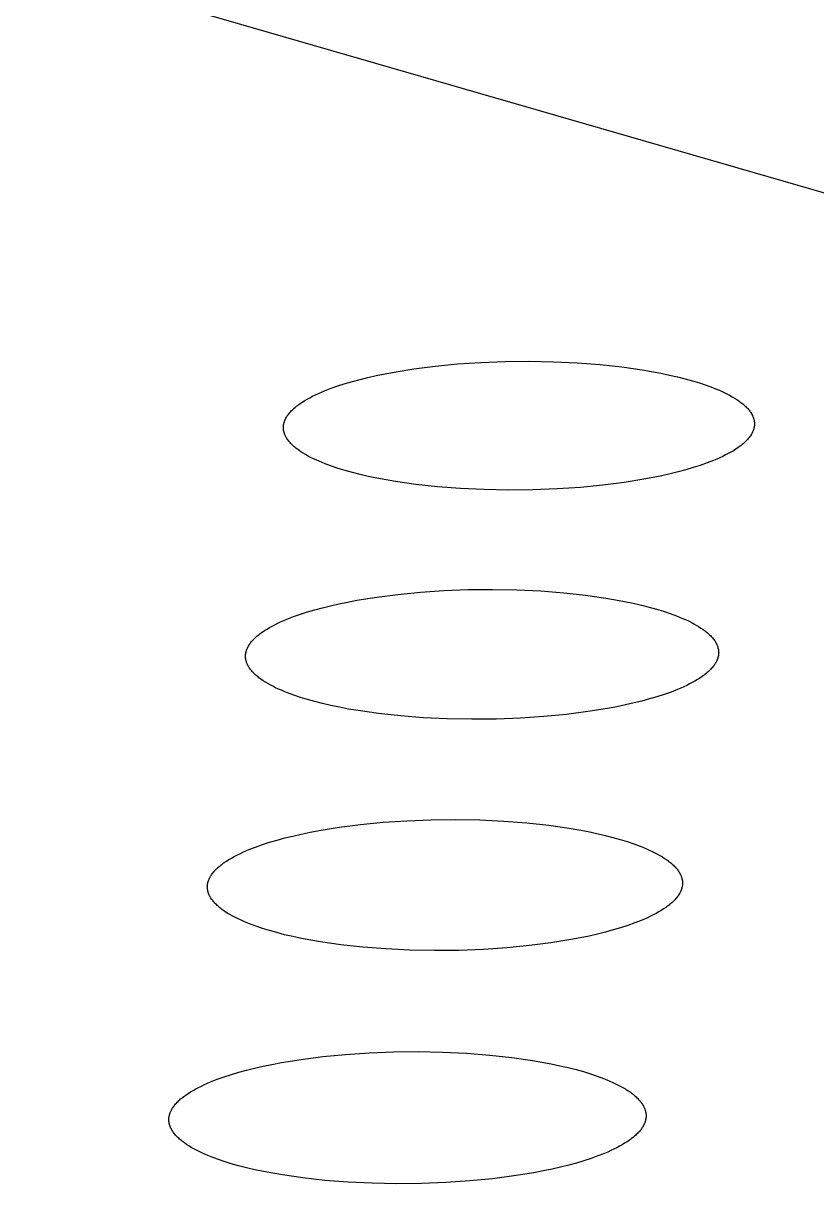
# Model space of a CAD drawing. Header units: millimetres. Extents: x -987 to 2591, y -102 to 2398.
# Drawn here: x -18.72 to -8.59, y 720.07 to 734.9 of the extents above; entities that cross this region are included whole.
import ezdxf

# ---------------------------------------------------------------- set-up
doc = ezdxf.new("R2010")
doc.units = ezdxf.units.MM
doc.header["$MEASUREMENT"] = 0
doc.layers.add('Utwórz2D linie widoczne', color=7, linetype='Continuous', true_color=0x000000)

msp = doc.modelspace()

# ---------------------------------------------------------------- linework, layer by layer
at = {"layer": 'Utwórz2D linie widoczne'}
for p, q in [((-146.357, 772.605), (34.728, 720.23)), ((-13.174, 730.542), (-12.875, 730.562)), ((-12.875, 730.562), (-12.568, 730.573)), ((-12.568, 730.573), (-12.257, 730.576)), ((-12.257, 730.576), (-11.947, 730.571)), ((-11.947, 730.571), (-11.644, 730.556)), ((-11.644, 730.556), (-11.352, 730.534)), ((-14.211, 730.394), (-14.099, 730.417)), ((-14.099, 730.417), (-13.981, 730.439)), ((-13.981, 730.439), (-13.73, 730.479)), ((-13.73, 730.479), (-13.46, 730.514)), ((-13.46, 730.514), (-13.174, 730.542)), ((-11.352, 730.534), (-11.075, 730.504)), ((-11.075, 730.504), (-10.816, 730.467)), ((-10.816, 730.467), (-10.695, 730.446)), ((-10.695, 730.446), (-10.579, 730.424)), ((-10.579, 730.424), (-10.468, 730.401)), ((-10.468, 730.401), (-10.364, 730.377)), ((-14.789, 730.231), (-14.701, 730.262)), ((-14.701, 730.262), (-14.61, 730.291)), ((-14.61, 730.291), (-14.516, 730.319)), ((-14.516, 730.319), (-14.419, 730.345)), ((-14.419, 730.345), (-14.318, 730.37)), ((-14.318, 730.37), (-14.211, 730.394)), ((-10.364, 730.377), (-10.265, 730.352)), ((-10.265, 730.352), (-10.172, 730.327)), ((-10.172, 730.327), (-10.084, 730.3)), ((-10.084, 730.3), (-9.998, 730.271)), ((-9.998, 730.271), (-9.917, 730.241)), ((-15.094, 730.093), (-15.06, 730.111)), ((-15.06, 730.111), (-15.025, 730.129)), ((-15.025, 730.129), (-14.989, 730.147)), ((-14.989, 730.147), (-14.951, 730.165)), ((-14.951, 730.165), (-14.912, 730.182)), ((-14.912, 730.182), (-14.872, 730.199)), ((-14.872, 730.199), (-14.789, 730.231)), ((-9.917, 730.241), (-9.877, 730.226)), ((-9.877, 730.226), (-9.839, 730.21)), ((-9.839, 730.21), (-9.802, 730.193)), ((-9.802, 730.193), (-9.766, 730.177)), ((-9.766, 730.177), (-9.732, 730.16)), ((-9.732, 730.16), (-9.698, 730.142)), ((-9.698, 730.142), (-9.666, 730.124)), ((-9.666, 730.124), (-9.636, 730.106)), ((-9.636, 730.106), (-9.607, 730.088)), ((-15.283, 729.956), (-15.272, 729.966)), ((-15.272, 729.966), (-15.261, 729.976)), ((-15.261, 729.976), (-15.249, 729.986)), ((-15.249, 729.986), (-15.237, 729.996)), ((-15.237, 729.996), (-15.225, 730.006)), ((-15.225, 730.006), (-15.212, 730.016)), ((-15.212, 730.016), (-15.199, 730.026)), ((-15.199, 730.026), (-15.185, 730.036)), ((-15.185, 730.036), (-15.156, 730.055)), ((-15.156, 730.055), (-15.126, 730.074)), ((-15.126, 730.074), (-15.094, 730.093)), ((-9.607, 730.088), (-9.579, 730.069)), ((-9.579, 730.069), (-9.566, 730.06)), ((-9.566, 730.06), (-9.554, 730.05)), ((-9.554, 730.05), (-9.541, 730.041)), ((-9.541, 730.041), (-9.529, 730.031)), ((-9.529, 730.031), (-9.518, 730.021)), ((-9.518, 730.021), (-9.507, 730.011)), ((-9.507, 730.011), (-9.496, 730.001)), ((-9.496, 730.001), (-9.486, 729.991)), ((-9.486, 729.991), (-9.476, 729.982)), ((-9.476, 729.982), (-9.467, 729.971)), ((-9.467, 729.971), (-9.458, 729.961)), ((-9.458, 729.961), (-9.45, 729.951)), ((-15.385, 729.804), (-15.384, 729.81)), ((-15.384, 729.81), (-15.382, 729.815)), ((-15.382, 729.815), (-15.38, 729.82)), ((-15.38, 729.82), (-15.377, 729.826)), ((-15.377, 729.826), (-15.375, 729.831)), ((-15.375, 729.831), (-15.373, 729.836)), ((-15.373, 729.836), (-15.37, 729.841)), ((-15.37, 729.841), (-15.367, 729.847)), ((-15.367, 729.847), (-15.365, 729.852)), ((-15.365, 729.852), (-15.362, 729.857)), ((-15.362, 729.857), (-15.359, 729.863)), ((-15.359, 729.863), (-15.352, 729.873)), ((-15.352, 729.873), (-15.345, 729.884)), ((-15.345, 729.884), (-15.338, 729.894)), ((-15.338, 729.894), (-15.33, 729.904)), ((-15.33, 729.904), (-15.321, 729.915)), ((-15.321, 729.915), (-15.312, 729.925)), ((-15.312, 729.925), (-15.303, 729.935)), ((-15.303, 729.935), (-15.293, 729.946)), ((-15.293, 729.946), (-15.283, 729.956)), ((-9.45, 729.951), (-9.442, 729.941)), ((-9.442, 729.941), (-9.434, 729.931)), ((-9.434, 729.931), (-9.427, 729.921)), ((-9.427, 729.921), (-9.421, 729.91)), ((-9.421, 729.91), (-9.418, 729.905)), ((-9.418, 729.905), (-9.415, 729.9)), ((-9.415, 729.9), (-9.412, 729.895)), ((-9.412, 729.895), (-9.409, 729.889)), ((-9.409, 729.889), (-9.407, 729.884)), ((-9.407, 729.884), (-9.404, 729.879)), ((-9.404, 729.879), (-9.402, 729.874)), ((-9.402, 729.874), (-9.4, 729.869)), ((-9.4, 729.869), (-9.398, 729.863)), ((-9.398, 729.863), (-9.396, 729.858)), ((-9.396, 729.858), (-9.394, 729.853)), ((-9.394, 729.853), (-9.392, 729.847)), ((-9.392, 729.847), (-9.39, 729.842)), ((-9.39, 729.842), (-9.389, 729.837)), ((-9.389, 729.837), (-9.388, 729.832)), ((-9.388, 729.832), (-9.386, 729.826)), ((-9.386, 729.826), (-9.385, 729.821)), ((-9.385, 729.821), (-9.384, 729.816)), ((-9.384, 729.816), (-9.383, 729.81)), ((-9.383, 729.81), (-9.383, 729.805)), ((-15.398, 729.741), (-15.397, 729.746)), ((-15.398, 729.735), (-15.398, 729.741)), ((-15.398, 729.73), (-15.398, 729.735)), ((-15.398, 729.725), (-15.398, 729.73)), ((-15.398, 729.719), (-15.398, 729.725)), ((-15.397, 729.714), (-15.398, 729.719)), ((-15.397, 729.751), (-15.396, 729.756)), ((-15.397, 729.746), (-15.397, 729.751)), ((-15.397, 729.709), (-15.397, 729.714)), ((-15.396, 729.703), (-15.397, 729.709)), ((-15.396, 729.762), (-15.395, 729.767)), ((-15.396, 729.756), (-15.396, 729.762)), ((-15.396, 729.698), (-15.396, 729.703)), ((-15.395, 729.693), (-15.396, 729.698)), ((-15.395, 729.767), (-15.394, 729.772)), ((-15.394, 729.687), (-15.395, 729.693)), ((-15.394, 729.772), (-15.393, 729.778)), ((-15.393, 729.682), (-15.394, 729.687)), ((-15.393, 729.778), (-15.392, 729.783)), ((-15.392, 729.677), (-15.393, 729.682)), ((-15.39, 729.671), (-15.392, 729.677)), ((-15.392, 729.783), (-15.39, 729.788)), ((-15.39, 729.788), (-15.389, 729.794)), ((-15.389, 729.666), (-15.39, 729.671)), ((-15.389, 729.794), (-15.387, 729.799)), ((-15.387, 729.661), (-15.389, 729.666)), ((-15.387, 729.799), (-15.385, 729.804)), ((-15.385, 729.656), (-15.387, 729.661)), ((-9.41, 729.662), (-9.413, 729.656)), ((-9.407, 729.667), (-9.41, 729.662)), ((-9.405, 729.672), (-9.407, 729.667)), ((-9.403, 729.678), (-9.405, 729.672)), ((-9.4, 729.683), (-9.403, 729.678)), ((-9.398, 729.688), (-9.4, 729.683)), ((-9.396, 729.693), (-9.398, 729.688)), ((-9.394, 729.699), (-9.396, 729.693)), ((-9.392, 729.704), (-9.394, 729.699)), ((-9.391, 729.709), (-9.392, 729.704)), ((-9.389, 729.715), (-9.391, 729.709)), ((-9.388, 729.72), (-9.389, 729.715)), ((-9.387, 729.725), (-9.388, 729.72)), ((-9.385, 729.731), (-9.387, 729.725)), ((-9.384, 729.736), (-9.385, 729.731)), ((-9.383, 729.747), (-9.384, 729.741)), ((-9.384, 729.741), (-9.384, 729.736)), ((-9.383, 729.805), (-9.382, 729.8)), ((-9.382, 729.752), (-9.383, 729.747)), ((-9.382, 729.8), (-9.381, 729.795)), ((-9.381, 729.763), (-9.382, 729.757)), ((-9.382, 729.757), (-9.382, 729.752)), ((-9.381, 729.795), (-9.381, 729.789)), ((-9.381, 729.789), (-9.381, 729.784)), ((-9.381, 729.784), (-9.381, 729.779)), ((-9.381, 729.779), (-9.381, 729.773)), ((-9.381, 729.773), (-9.381, 729.768)), ((-9.381, 729.768), (-9.381, 729.763)), ((-15.384, 729.65), (-15.385, 729.656)), ((-15.382, 729.645), (-15.384, 729.65)), ((-15.38, 729.64), (-15.382, 729.645)), ((-15.378, 729.635), (-15.38, 729.64)), ((-15.375, 729.629), (-15.378, 729.635)), ((-15.373, 729.624), (-15.375, 729.629)), ((-15.37, 729.619), (-15.373, 729.624)), ((-15.368, 729.614), (-15.37, 729.619)), ((-15.365, 729.609), (-15.368, 729.614)), ((-15.362, 729.603), (-15.365, 729.609)), ((-15.359, 729.598), (-15.362, 729.603)), ((-15.356, 729.593), (-15.359, 729.598)), ((-15.352, 729.588), (-15.356, 729.593)), ((-15.346, 729.578), (-15.352, 729.588)), ((-15.338, 729.567), (-15.346, 729.578)), ((-15.33, 729.557), (-15.338, 729.567)), ((-15.322, 729.547), (-15.33, 729.557)), ((-15.313, 729.537), (-15.322, 729.547)), ((-15.304, 729.527), (-15.313, 729.537)), ((-15.294, 729.517), (-15.304, 729.527)), ((-15.284, 729.507), (-15.294, 729.517)), ((-9.539, 729.512), (-9.551, 729.502)), ((-9.527, 729.522), (-9.539, 729.512)), ((-9.515, 729.532), (-9.527, 729.522)), ((-9.504, 729.542), (-9.515, 729.532)), ((-9.494, 729.552), (-9.504, 729.542)), ((-9.483, 729.563), (-9.494, 729.552)), ((-9.474, 729.573), (-9.483, 729.563)), ((-9.464, 729.583), (-9.474, 729.573)), ((-9.456, 729.594), (-9.464, 729.583)), ((-9.447, 729.604), (-9.456, 729.594)), ((-9.439, 729.614), (-9.447, 729.604)), ((-9.432, 729.625), (-9.439, 729.614)), ((-9.425, 729.635), (-9.432, 729.625)), ((-9.422, 729.641), (-9.425, 729.635)), ((-9.419, 729.646), (-9.422, 729.641)), ((-9.416, 729.651), (-9.419, 729.646)), ((-9.413, 729.656), (-9.416, 729.651)), ((-15.274, 729.497), (-15.284, 729.507)), ((-15.263, 729.487), (-15.274, 729.497)), ((-15.251, 729.477), (-15.263, 729.487)), ((-15.239, 729.468), (-15.251, 729.477)), ((-15.227, 729.458), (-15.239, 729.468)), ((-15.215, 729.449), (-15.227, 729.458)), ((-15.201, 729.439), (-15.215, 729.449)), ((-15.174, 729.42), (-15.201, 729.439)), ((-15.145, 729.402), (-15.174, 729.42)), ((-15.115, 729.384), (-15.145, 729.402)), ((-15.083, 729.366), (-15.115, 729.384)), ((-15.05, 729.348), (-15.083, 729.366)), ((-9.75, 729.379), (-9.786, 729.361)), ((-9.715, 729.397), (-9.75, 729.379)), ((-9.682, 729.415), (-9.715, 729.397)), ((-9.65, 729.434), (-9.682, 729.415)), ((-9.62, 729.453), (-9.65, 729.434)), ((-9.591, 729.473), (-9.62, 729.453)), ((-9.578, 729.482), (-9.591, 729.473)), ((-9.564, 729.492), (-9.578, 729.482)), ((-9.551, 729.502), (-9.564, 729.492)), ((-15.015, 729.331), (-15.05, 729.348)), ((-14.979, 729.315), (-15.015, 729.331)), ((-14.942, 729.298), (-14.979, 729.315)), ((-14.904, 729.282), (-14.942, 729.298)), ((-14.865, 729.267), (-14.904, 729.282)), ((-14.784, 729.236), (-14.865, 729.267)), ((-14.698, 729.208), (-14.784, 729.236)), ((-10.165, 729.217), (-10.259, 729.189)), ((-10.074, 729.246), (-10.165, 729.217)), ((-9.986, 729.277), (-10.074, 729.246)), ((-9.903, 729.309), (-9.986, 729.277)), ((-9.863, 729.326), (-9.903, 729.309)), ((-9.824, 729.343), (-9.863, 729.326)), ((-9.786, 729.361), (-9.824, 729.343)), ((-14.61, 729.181), (-14.698, 729.208)), ((-14.517, 729.155), (-14.61, 729.181)), ((-14.418, 729.13), (-14.517, 729.155)), ((-14.314, 729.106), (-14.418, 729.13)), ((-14.203, 729.083), (-14.314, 729.106)), ((-14.087, 729.061), (-14.203, 729.083)), ((-10.794, 729.068), (-11.045, 729.028)), ((-10.676, 729.09), (-10.794, 729.068)), ((-10.563, 729.113), (-10.676, 729.09)), ((-10.457, 729.138), (-10.563, 729.113)), ((-10.356, 729.163), (-10.457, 729.138)), ((-10.259, 729.189), (-10.356, 729.163)), ((-13.965, 729.04), (-14.087, 729.061)), ((-13.706, 729.003), (-13.965, 729.04)), ((-13.428, 728.973), (-13.706, 729.003)), ((-13.136, 728.95), (-13.428, 728.973)), ((-12.832, 728.936), (-13.136, 728.95)), ((-12.522, 728.93), (-12.832, 728.936)), ((-12.21, 728.933), (-12.522, 728.93)), ((-11.902, 728.945), (-12.21, 728.933)), ((-11.603, 728.965), (-11.902, 728.945)), ((-11.316, 728.993), (-11.603, 728.965)), ((-11.045, 729.028), (-11.316, 728.993)), ((-14.206, 727.563), (-13.935, 727.598)), ((-13.935, 727.598), (-13.647, 727.626)), ((-13.647, 727.626), (-13.347, 727.646)), ((-13.347, 727.646), (-13.038, 727.658)), ((-13.038, 727.658), (-12.726, 727.661)), ((-12.726, 727.661), (-12.416, 727.655)), ((-12.416, 727.655), (-12.111, 727.641)), ((-12.111, 727.641), (-11.818, 727.618)), ((-11.818, 727.618), (-11.54, 727.588)), ((-11.54, 727.588), (-11.28, 727.551)), ((-14.898, 727.427), (-14.796, 727.453)), ((-14.796, 727.453), (-14.689, 727.477)), ((-14.689, 727.477), (-14.577, 727.5)), ((-14.577, 727.5), (-14.458, 727.522)), ((-14.458, 727.522), (-14.206, 727.563)), ((-11.28, 727.551), (-11.158, 727.53)), ((-11.158, 727.53), (-11.041, 727.508)), ((-11.041, 727.508), (-10.93, 727.485)), ((-10.93, 727.485), (-10.825, 727.46)), ((-10.825, 727.46), (-10.726, 727.435)), ((-15.353, 727.28), (-15.269, 727.313)), ((-15.269, 727.313), (-15.181, 727.344)), ((-15.181, 727.344), (-15.09, 727.373)), ((-15.09, 727.373), (-14.995, 727.401)), ((-14.995, 727.401), (-14.898, 727.427)), ((-10.726, 727.435), (-10.633, 727.409)), ((-10.633, 727.409), (-10.544, 727.382)), ((-10.544, 727.382), (-10.458, 727.353)), ((-10.458, 727.353), (-10.376, 727.323)), ((-10.376, 727.323), (-10.337, 727.307)), ((-10.337, 727.307), (-10.299, 727.291)), ((-10.299, 727.291), (-10.261, 727.275)), ((-15.638, 727.135), (-15.607, 727.154)), ((-15.607, 727.154), (-15.575, 727.173)), ((-15.575, 727.173), (-15.542, 727.192)), ((-15.542, 727.192), (-15.507, 727.21)), ((-15.507, 727.21), (-15.47, 727.228)), ((-15.47, 727.228), (-15.433, 727.246)), ((-15.433, 727.246), (-15.393, 727.263)), ((-15.393, 727.263), (-15.353, 727.28)), ((-10.261, 727.275), (-10.225, 727.258)), ((-10.225, 727.258), (-10.191, 727.241)), ((-10.191, 727.241), (-10.157, 727.223)), ((-10.157, 727.223), (-10.125, 727.205)), ((-10.125, 727.205), (-10.094, 727.187)), ((-10.094, 727.187), (-10.065, 727.168)), ((-10.065, 727.168), (-10.038, 727.149)), ((-10.038, 727.149), (-10.025, 727.14)), ((-10.025, 727.14), (-10.012, 727.13)), ((-15.813, 726.983), (-15.804, 726.994)), ((-15.804, 726.994), (-15.795, 727.004)), ((-15.795, 727.004), (-15.786, 727.015)), ((-15.786, 727.015), (-15.776, 727.025)), ((-15.776, 727.025), (-15.766, 727.035)), ((-15.766, 727.035), (-15.755, 727.046)), ((-15.755, 727.046), (-15.744, 727.056)), ((-15.744, 727.056), (-15.732, 727.066)), ((-15.732, 727.066), (-15.72, 727.076)), ((-15.72, 727.076), (-15.707, 727.086)), ((-15.707, 727.086), (-15.694, 727.096)), ((-15.694, 727.096), (-15.681, 727.106)), ((-15.681, 727.106), (-15.667, 727.116)), ((-15.667, 727.116), (-15.638, 727.135)), ((-10.012, 727.13), (-9.999, 727.121)), ((-9.999, 727.121), (-9.987, 727.111)), ((-9.987, 727.111), (-9.976, 727.101)), ((-9.976, 727.101), (-9.965, 727.091)), ((-9.965, 727.091), (-9.954, 727.081)), ((-9.954, 727.081), (-9.944, 727.071)), ((-9.944, 727.071), (-9.934, 727.061)), ((-9.934, 727.061), (-9.925, 727.051)), ((-9.925, 727.051), (-9.916, 727.041)), ((-9.916, 727.041), (-9.908, 727.031)), ((-9.908, 727.031), (-9.9, 727.02)), ((-9.9, 727.02), (-9.892, 727.01)), ((-9.892, 727.01), (-9.885, 727)), ((-9.885, 727), (-9.879, 726.989)), ((-15.879, 726.839), (-15.878, 726.845)), ((-15.878, 726.845), (-15.877, 726.85)), ((-15.877, 726.85), (-15.876, 726.856)), ((-15.876, 726.856), (-15.875, 726.861)), ((-15.875, 726.861), (-15.873, 726.866)), ((-15.873, 726.866), (-15.872, 726.872)), ((-15.872, 726.872), (-15.87, 726.877)), ((-15.87, 726.877), (-15.869, 726.882)), ((-15.869, 726.882), (-15.867, 726.888)), ((-15.867, 726.888), (-15.865, 726.893)), ((-15.865, 726.893), (-15.863, 726.898)), ((-15.863, 726.898), (-15.861, 726.904)), ((-15.861, 726.904), (-15.858, 726.909)), ((-15.858, 726.909), (-15.856, 726.915)), ((-15.856, 726.915), (-15.853, 726.92)), ((-15.853, 726.92), (-15.851, 726.925)), ((-15.851, 726.925), (-15.848, 726.93)), ((-15.848, 726.93), (-15.845, 726.936)), ((-15.845, 726.936), (-15.842, 726.941)), ((-15.842, 726.941), (-15.835, 726.952)), ((-15.835, 726.952), (-15.828, 726.962)), ((-15.828, 726.962), (-15.821, 726.973)), ((-15.821, 726.973), (-15.813, 726.983)), ((-9.879, 726.989), (-9.876, 726.984)), ((-9.876, 726.984), (-9.873, 726.979)), ((-9.873, 726.979), (-9.87, 726.973)), ((-9.87, 726.973), (-9.867, 726.968)), ((-9.867, 726.968), (-9.864, 726.963)), ((-9.864, 726.963), (-9.862, 726.958)), ((-9.862, 726.958), (-9.86, 726.952)), ((-9.86, 726.952), (-9.857, 726.947)), ((-9.857, 726.947), (-9.855, 726.942)), ((-9.855, 726.942), (-9.853, 726.937)), ((-9.853, 726.937), (-9.851, 726.931)), ((-9.851, 726.931), (-9.85, 726.926)), ((-9.85, 726.926), (-9.848, 726.921)), ((-9.848, 726.921), (-9.847, 726.915)), ((-9.847, 726.915), (-9.845, 726.91)), ((-9.845, 726.91), (-9.844, 726.905)), ((-9.844, 726.905), (-9.843, 726.899)), ((-9.843, 726.899), (-9.842, 726.894)), ((-9.842, 726.894), (-9.841, 726.889)), ((-9.841, 726.889), (-9.84, 726.883)), ((-9.84, 726.883), (-9.84, 726.878)), ((-9.84, 726.878), (-9.839, 726.872)), ((-9.839, 726.872), (-9.839, 726.867)), ((-9.839, 726.867), (-9.839, 726.862)), ((-9.839, 726.862), (-9.838, 726.856)), ((-9.838, 726.851), (-9.839, 726.846)), ((-9.839, 726.846), (-9.839, 726.84)), ((-9.838, 726.856), (-9.838, 726.851)), ((-15.881, 726.823), (-15.88, 726.829)), ((-15.881, 726.818), (-15.881, 726.823)), ((-15.881, 726.813), (-15.881, 726.818)), ((-15.881, 726.807), (-15.881, 726.813)), ((-15.881, 726.802), (-15.881, 726.807)), ((-15.881, 726.797), (-15.881, 726.802)), ((-15.881, 726.791), (-15.881, 726.797)), ((-15.88, 726.786), (-15.881, 726.791)), ((-15.88, 726.834), (-15.879, 726.839)), ((-15.88, 726.829), (-15.88, 726.834)), ((-15.88, 726.78), (-15.88, 726.786)), ((-15.879, 726.775), (-15.88, 726.78)), ((-15.878, 726.77), (-15.879, 726.775)), ((-15.877, 726.764), (-15.878, 726.77)), ((-15.876, 726.759), (-15.877, 726.764)), ((-15.875, 726.754), (-15.876, 726.759)), ((-15.874, 726.748), (-15.875, 726.754)), ((-15.872, 726.743), (-15.874, 726.748)), ((-15.871, 726.738), (-15.872, 726.743)), ((-15.869, 726.732), (-15.871, 726.738)), ((-15.867, 726.727), (-15.869, 726.732)), ((-15.865, 726.722), (-15.867, 726.727)), ((-15.863, 726.717), (-15.865, 726.722)), ((-15.861, 726.711), (-15.863, 726.717)), ((-15.859, 726.706), (-15.861, 726.711)), ((-15.856, 726.701), (-15.859, 726.706)), ((-15.854, 726.695), (-15.856, 726.701)), ((-15.851, 726.69), (-15.854, 726.695)), ((-9.89, 726.701), (-9.897, 726.691)), ((-9.883, 726.712), (-9.89, 726.701)), ((-9.88, 726.717), (-9.883, 726.712)), ((-9.877, 726.722), (-9.88, 726.717)), ((-9.874, 726.728), (-9.877, 726.722)), ((-9.871, 726.733), (-9.874, 726.728)), ((-9.868, 726.738), (-9.871, 726.733)), ((-9.865, 726.744), (-9.868, 726.738)), ((-9.863, 726.749), (-9.865, 726.744)), ((-9.86, 726.754), (-9.863, 726.749)), ((-9.858, 726.76), (-9.86, 726.754)), ((-9.856, 726.765), (-9.858, 726.76)), ((-9.854, 726.77), (-9.856, 726.765)), ((-9.852, 726.776), (-9.854, 726.77)), ((-9.85, 726.781), (-9.852, 726.776)), ((-9.849, 726.787), (-9.85, 726.781)), ((-9.847, 726.792), (-9.849, 726.787)), ((-9.846, 726.797), (-9.847, 726.792)), ((-9.844, 726.803), (-9.846, 726.797)), ((-9.843, 726.808), (-9.844, 726.803)), ((-9.842, 726.813), (-9.843, 726.808)), ((-9.841, 726.819), (-9.842, 726.813)), ((-9.84, 726.824), (-9.841, 726.819)), ((-9.839, 726.835), (-9.84, 726.83)), ((-9.84, 726.83), (-9.84, 726.824)), ((-9.839, 726.84), (-9.839, 726.835)), ((-15.848, 726.685), (-15.851, 726.69)), ((-15.845, 726.68), (-15.848, 726.685)), ((-15.842, 726.674), (-15.845, 726.68)), ((-15.839, 726.669), (-15.842, 726.674)), ((-15.836, 726.664), (-15.839, 726.669)), ((-15.829, 726.654), (-15.836, 726.664)), ((-15.821, 726.643), (-15.829, 726.654)), ((-15.813, 726.633), (-15.821, 726.643)), ((-15.805, 726.623), (-15.813, 726.633)), ((-15.796, 726.613), (-15.805, 726.623)), ((-15.787, 726.602), (-15.796, 726.613)), ((-15.777, 726.592), (-15.787, 726.602)), ((-15.767, 726.582), (-15.777, 726.592)), ((-15.757, 726.572), (-15.767, 726.582)), ((-15.746, 726.562), (-15.757, 726.572)), ((-15.734, 726.553), (-15.746, 726.562)), ((-15.722, 726.543), (-15.734, 726.553)), ((-10.05, 726.548), (-10.079, 726.528)), ((-10.036, 726.558), (-10.05, 726.548)), ((-10.023, 726.567), (-10.036, 726.558)), ((-10.01, 726.577), (-10.023, 726.567)), ((-9.997, 726.588), (-10.01, 726.577)), ((-9.985, 726.598), (-9.997, 726.588)), ((-9.974, 726.608), (-9.985, 726.598)), ((-9.963, 726.618), (-9.974, 726.608)), ((-9.952, 726.628), (-9.963, 726.618)), ((-9.942, 726.639), (-9.952, 726.628)), ((-9.932, 726.649), (-9.942, 726.639)), ((-9.923, 726.659), (-9.932, 726.649)), ((-9.914, 726.67), (-9.923, 726.659)), ((-9.905, 726.68), (-9.914, 726.67)), ((-9.897, 726.691), (-9.905, 726.68)), ((-15.71, 726.533), (-15.722, 726.543)), ((-15.697, 726.523), (-15.71, 726.533)), ((-15.684, 726.514), (-15.697, 726.523)), ((-15.657, 726.495), (-15.684, 726.514)), ((-15.628, 726.476), (-15.657, 726.495)), ((-15.597, 726.458), (-15.628, 726.476)), ((-15.565, 726.44), (-15.597, 726.458)), ((-15.532, 726.423), (-15.565, 726.44)), ((-15.497, 726.405), (-15.532, 726.423)), ((-15.461, 726.388), (-15.497, 726.405)), ((-10.323, 726.4), (-10.363, 726.383)), ((-10.284, 726.417), (-10.323, 726.4)), ((-10.246, 726.435), (-10.284, 726.417)), ((-10.21, 726.453), (-10.246, 726.435)), ((-10.175, 726.471), (-10.21, 726.453)), ((-10.141, 726.49), (-10.175, 726.471)), ((-10.109, 726.509), (-10.141, 726.49)), ((-10.079, 726.528), (-10.109, 726.509)), ((-15.424, 726.372), (-15.461, 726.388)), ((-15.386, 726.356), (-15.424, 726.372)), ((-15.346, 726.34), (-15.386, 726.356)), ((-15.265, 726.31), (-15.346, 726.34)), ((-15.179, 726.281), (-15.265, 726.31)), ((-15.09, 726.254), (-15.179, 726.281)), ((-14.997, 726.228), (-15.09, 726.254)), ((-10.721, 726.262), (-10.818, 726.235)), ((-10.626, 726.29), (-10.721, 726.262)), ((-10.535, 726.319), (-10.626, 726.29)), ((-10.447, 726.35), (-10.535, 726.319)), ((-10.363, 726.383), (-10.447, 726.35)), ((-14.898, 726.202), (-14.997, 726.228)), ((-14.793, 726.178), (-14.898, 726.202)), ((-14.682, 726.155), (-14.793, 726.178)), ((-14.565, 726.132), (-14.682, 726.155)), ((-14.443, 726.112), (-14.565, 726.132)), ((-14.183, 726.074), (-14.443, 726.112)), ((-11.258, 726.14), (-11.51, 726.099)), ((-11.139, 726.162), (-11.258, 726.14)), ((-11.027, 726.186), (-11.139, 726.162)), ((-10.919, 726.21), (-11.027, 726.186)), ((-10.818, 726.235), (-10.919, 726.21)), ((-13.904, 726.044), (-14.183, 726.074)), ((-13.61, 726.021), (-13.904, 726.044)), ((-13.305, 726.007), (-13.61, 726.021)), ((-12.993, 726.001), (-13.305, 726.007)), ((-12.681, 726.004), (-12.993, 726.001)), ((-12.371, 726.016), (-12.681, 726.004)), ((-12.07, 726.036), (-12.371, 726.016)), ((-11.782, 726.064), (-12.07, 726.036)), ((-11.51, 726.099), (-11.782, 726.064)), ((-14.939, 724.581), (-14.686, 724.622)), ((-14.686, 724.622), (-14.413, 724.657)), ((-14.413, 724.657), (-14.124, 724.685)), ((-14.124, 724.685), (-13.823, 724.706)), ((-13.823, 724.706), (-13.513, 724.717)), ((-13.513, 724.717), (-13.2, 724.721)), ((-13.2, 724.721), (-12.888, 724.715)), ((-12.888, 724.715), (-12.582, 724.7)), ((-12.582, 724.7), (-12.287, 724.677)), ((-12.287, 724.677), (-12.008, 724.647)), ((-12.008, 724.647), (-11.747, 724.609)), ((-15.478, 724.459), (-15.381, 724.485)), ((-15.381, 724.485), (-15.279, 724.51)), ((-15.279, 724.51), (-15.171, 724.535)), ((-15.171, 724.535), (-15.058, 724.559)), ((-15.058, 724.559), (-14.939, 724.581)), ((-11.747, 724.609), (-11.624, 724.588)), ((-11.624, 724.588), (-11.507, 724.566)), ((-11.507, 724.566), (-11.396, 724.543)), ((-11.396, 724.543), (-11.29, 724.518)), ((-11.29, 724.518), (-11.191, 724.493)), ((-11.191, 724.493), (-11.097, 724.467)), ((-15.879, 724.319), (-15.838, 724.336)), ((-15.838, 724.336), (-15.754, 724.369)), ((-15.754, 724.369), (-15.666, 724.401)), ((-15.666, 724.401), (-15.574, 724.43)), ((-15.574, 724.43), (-15.478, 724.459)), ((-11.097, 724.467), (-11.008, 724.439)), ((-11.008, 724.439), (-10.922, 724.41)), ((-10.922, 724.41), (-10.84, 724.38)), ((-10.84, 724.38), (-10.8, 724.364)), ((-10.8, 724.364), (-10.762, 724.348)), ((-10.762, 724.348), (-10.724, 724.331)), ((-10.724, 724.331), (-10.688, 724.314)), ((-16.153, 724.171), (-16.124, 724.19)), ((-16.124, 724.19), (-16.094, 724.21)), ((-16.094, 724.21), (-16.061, 724.229)), ((-16.061, 724.229), (-16.028, 724.248)), ((-16.028, 724.248), (-15.992, 724.266)), ((-15.992, 724.266), (-15.956, 724.284)), ((-15.956, 724.284), (-15.918, 724.302)), ((-15.918, 724.302), (-15.879, 724.319)), ((-10.688, 724.314), (-10.653, 724.297)), ((-10.653, 724.297), (-10.62, 724.279)), ((-10.62, 724.279), (-10.588, 724.261)), ((-10.588, 724.261), (-10.557, 724.242)), ((-10.557, 724.242), (-10.528, 724.224)), ((-10.528, 724.224), (-10.5, 724.205)), ((-10.5, 724.205), (-10.487, 724.195)), ((-10.487, 724.195), (-10.474, 724.185)), ((-10.474, 724.185), (-10.461, 724.176)), ((-10.461, 724.176), (-10.449, 724.166)), ((-16.315, 724.016), (-16.308, 724.027)), ((-16.308, 724.027), (-16.3, 724.037)), ((-16.3, 724.037), (-16.291, 724.048)), ((-16.291, 724.048), (-16.282, 724.058)), ((-16.282, 724.058), (-16.273, 724.069)), ((-16.273, 724.069), (-16.263, 724.079)), ((-16.263, 724.079), (-16.253, 724.09)), ((-16.253, 724.09), (-16.242, 724.1)), ((-16.242, 724.1), (-16.23, 724.11)), ((-16.23, 724.11), (-16.219, 724.12)), ((-16.219, 724.12), (-16.206, 724.131)), ((-16.206, 724.131), (-16.194, 724.141)), ((-16.194, 724.141), (-16.181, 724.151)), ((-16.181, 724.151), (-16.167, 724.161)), ((-16.167, 724.161), (-16.153, 724.171)), ((-10.449, 724.166), (-10.438, 724.156)), ((-10.438, 724.156), (-10.427, 724.146)), ((-10.427, 724.146), (-10.416, 724.136)), ((-10.416, 724.136), (-10.406, 724.126)), ((-10.406, 724.126), (-10.396, 724.116)), ((-10.396, 724.116), (-10.387, 724.105)), ((-10.387, 724.105), (-10.378, 724.095)), ((-10.378, 724.095), (-10.369, 724.085)), ((-10.369, 724.085), (-10.361, 724.074)), ((-10.361, 724.074), (-10.354, 724.064)), ((-10.354, 724.064), (-10.347, 724.054)), ((-10.347, 724.054), (-10.34, 724.043)), ((-10.34, 724.043), (-10.337, 724.038)), ((-10.337, 724.038), (-10.334, 724.032)), ((-10.334, 724.032), (-10.331, 724.027)), ((-10.331, 724.027), (-10.329, 724.022)), ((-16.368, 723.881), (-16.367, 723.887)), ((-16.368, 723.876), (-16.368, 723.881)), ((-16.368, 723.87), (-16.368, 723.876)), ((-16.367, 723.887), (-16.366, 723.892)), ((-16.366, 723.897), (-16.365, 723.903)), ((-16.366, 723.892), (-16.366, 723.897)), ((-16.365, 723.903), (-16.363, 723.908)), ((-16.363, 723.908), (-16.362, 723.914)), ((-16.362, 723.914), (-16.361, 723.919)), ((-16.361, 723.919), (-16.359, 723.925)), ((-16.359, 723.925), (-16.358, 723.93)), ((-16.358, 723.93), (-16.356, 723.935)), ((-16.356, 723.935), (-16.354, 723.941)), ((-16.354, 723.941), (-16.352, 723.946)), ((-16.352, 723.946), (-16.35, 723.952)), ((-16.35, 723.952), (-16.348, 723.957)), ((-16.348, 723.957), (-16.346, 723.962)), ((-16.346, 723.962), (-16.343, 723.968)), ((-16.343, 723.968), (-16.341, 723.973)), ((-16.341, 723.973), (-16.338, 723.978)), ((-16.338, 723.978), (-16.335, 723.984)), ((-16.335, 723.984), (-16.332, 723.989)), ((-16.332, 723.989), (-16.329, 723.995)), ((-16.329, 723.995), (-16.322, 724.005)), ((-16.322, 724.005), (-16.315, 724.016)), ((-10.329, 724.022), (-10.326, 724.017)), ((-10.326, 724.017), (-10.323, 724.011)), ((-10.323, 724.011), (-10.321, 724.006)), ((-10.321, 724.006), (-10.319, 724.001)), ((-10.319, 724.001), (-10.317, 723.995)), ((-10.317, 723.995), (-10.315, 723.99)), ((-10.315, 723.99), (-10.313, 723.985)), ((-10.313, 723.985), (-10.311, 723.979)), ((-10.311, 723.979), (-10.31, 723.974)), ((-10.31, 723.974), (-10.308, 723.968)), ((-10.308, 723.968), (-10.307, 723.963)), ((-10.307, 723.963), (-10.305, 723.958)), ((-10.305, 723.958), (-10.304, 723.952)), ((-10.304, 723.952), (-10.303, 723.947)), ((-10.303, 723.947), (-10.302, 723.942)), ((-10.302, 723.877), (-10.303, 723.871)), ((-10.302, 723.942), (-10.302, 723.936)), ((-10.302, 723.936), (-10.301, 723.931)), ((-10.301, 723.882), (-10.302, 723.877)), ((-10.301, 723.931), (-10.301, 723.925)), ((-10.301, 723.925), (-10.3, 723.92)), ((-10.3, 723.893), (-10.301, 723.887)), ((-10.301, 723.887), (-10.301, 723.882)), ((-10.3, 723.92), (-10.3, 723.915)), ((-10.3, 723.915), (-10.3, 723.909)), ((-10.3, 723.909), (-10.3, 723.904)), ((-10.3, 723.904), (-10.3, 723.898)), ((-10.3, 723.898), (-10.3, 723.893)), ((-16.369, 723.865), (-16.368, 723.87)), ((-16.369, 723.86), (-16.369, 723.865)), ((-16.369, 723.854), (-16.369, 723.86)), ((-16.368, 723.849), (-16.369, 723.854)), ((-16.368, 723.843), (-16.368, 723.849)), ((-16.368, 723.838), (-16.368, 723.843)), ((-16.367, 723.833), (-16.368, 723.838)), ((-16.366, 723.827), (-16.367, 723.833)), ((-16.366, 723.822), (-16.366, 723.827)), ((-16.365, 723.816), (-16.366, 723.822)), ((-16.364, 723.811), (-16.365, 723.816)), ((-16.362, 723.806), (-16.364, 723.811)), ((-16.361, 723.8), (-16.362, 723.806)), ((-16.36, 723.795), (-16.361, 723.8)), ((-16.358, 723.789), (-16.36, 723.795)), ((-16.356, 723.784), (-16.358, 723.789)), ((-16.355, 723.779), (-16.356, 723.784)), ((-16.353, 723.773), (-16.355, 723.779)), ((-16.351, 723.768), (-16.353, 723.773)), ((-16.348, 723.763), (-16.351, 723.768)), ((-16.346, 723.757), (-16.348, 723.763)), ((-16.344, 723.752), (-16.346, 723.757)), ((-16.341, 723.747), (-16.344, 723.752)), ((-16.338, 723.741), (-16.341, 723.747)), ((-16.336, 723.736), (-16.338, 723.741)), ((-16.333, 723.731), (-16.336, 723.736)), ((-16.33, 723.726), (-16.333, 723.731)), ((-10.367, 723.731), (-10.376, 723.721)), ((-10.359, 723.742), (-10.367, 723.731)), ((-10.352, 723.753), (-10.359, 723.742)), ((-10.345, 723.763), (-10.352, 723.753)), ((-10.339, 723.774), (-10.345, 723.763)), ((-10.335, 723.779), (-10.339, 723.774)), ((-10.333, 723.785), (-10.335, 723.779)), ((-10.33, 723.79), (-10.333, 723.785)), ((-10.327, 723.796), (-10.33, 723.79)), ((-10.325, 723.801), (-10.327, 723.796)), ((-10.322, 723.806), (-10.325, 723.801)), ((-10.32, 723.812), (-10.322, 723.806)), ((-10.318, 723.817), (-10.32, 723.812)), ((-10.316, 723.822), (-10.318, 723.817)), ((-10.314, 723.828), (-10.316, 723.822)), ((-10.312, 723.833), (-10.314, 723.828)), ((-10.31, 723.839), (-10.312, 723.833)), ((-10.309, 723.844), (-10.31, 723.839)), ((-10.307, 723.85), (-10.309, 723.844)), ((-10.306, 723.855), (-10.307, 723.85)), ((-10.305, 723.86), (-10.306, 723.855)), ((-10.304, 723.866), (-10.305, 723.86)), ((-10.303, 723.871), (-10.304, 723.866)), ((-16.326, 723.72), (-16.33, 723.726)), ((-16.323, 723.715), (-16.326, 723.72)), ((-16.316, 723.705), (-16.323, 723.715)), ((-16.309, 723.694), (-16.316, 723.705)), ((-16.301, 723.684), (-16.309, 723.694)), ((-16.292, 723.673), (-16.301, 723.684)), ((-16.284, 723.663), (-16.292, 723.673)), ((-16.274, 723.653), (-16.284, 723.663)), ((-16.265, 723.643), (-16.274, 723.653)), ((-16.254, 723.633), (-16.265, 723.643)), ((-16.244, 723.623), (-16.254, 723.633)), ((-16.233, 723.613), (-16.244, 723.623)), ((-16.221, 723.603), (-16.233, 723.613)), ((-16.209, 723.593), (-16.221, 723.603)), ((-16.197, 723.583), (-16.209, 723.593)), ((-16.184, 723.573), (-16.197, 723.583)), ((-10.513, 723.598), (-10.542, 723.578)), ((-10.499, 723.608), (-10.513, 723.598)), ((-10.485, 723.618), (-10.499, 723.608)), ((-10.472, 723.628), (-10.485, 723.618)), ((-10.46, 723.638), (-10.472, 723.628)), ((-10.448, 723.648), (-10.46, 723.638)), ((-10.436, 723.658), (-10.448, 723.648)), ((-10.425, 723.669), (-10.436, 723.658)), ((-10.414, 723.679), (-10.425, 723.669)), ((-10.404, 723.689), (-10.414, 723.679)), ((-10.394, 723.7), (-10.404, 723.689)), ((-10.385, 723.71), (-10.394, 723.7)), ((-10.376, 723.721), (-10.385, 723.71)), ((-16.171, 723.564), (-16.184, 723.573)), ((-16.144, 723.545), (-16.171, 723.564)), ((-16.114, 723.526), (-16.144, 723.545)), ((-16.084, 723.507), (-16.114, 723.526)), ((-16.052, 723.489), (-16.084, 723.507)), ((-16.018, 723.472), (-16.052, 723.489)), ((-15.983, 723.454), (-16.018, 723.472)), ((-15.947, 723.437), (-15.983, 723.454)), ((-15.91, 723.42), (-15.947, 723.437)), ((-10.827, 723.432), (-10.911, 723.399)), ((-10.787, 723.449), (-10.827, 723.432)), ((-10.747, 723.466), (-10.787, 723.449)), ((-10.71, 723.484), (-10.747, 723.466)), ((-10.673, 723.502), (-10.71, 723.484)), ((-10.638, 723.521), (-10.673, 723.502)), ((-10.604, 723.54), (-10.638, 723.521)), ((-10.572, 723.559), (-10.604, 723.54)), ((-10.542, 723.578), (-10.572, 723.559)), ((-15.872, 723.404), (-15.91, 723.42)), ((-15.832, 723.388), (-15.872, 723.404)), ((-15.75, 723.358), (-15.832, 723.388)), ((-15.664, 723.329), (-15.75, 723.358)), ((-15.575, 723.301), (-15.664, 723.329)), ((-15.481, 723.275), (-15.575, 723.301)), ((-11.186, 723.309), (-11.284, 723.282)), ((-11.091, 723.337), (-11.186, 723.309)), ((-10.999, 723.367), (-11.091, 723.337)), ((-10.911, 723.399), (-10.999, 723.367)), ((-15.382, 723.249), (-15.481, 723.275)), ((-15.276, 723.225), (-15.382, 723.249)), ((-15.165, 723.201), (-15.276, 723.225)), ((-15.048, 723.179), (-15.165, 723.201)), ((-14.925, 723.158), (-15.048, 723.179)), ((-14.663, 723.12), (-14.925, 723.158)), ((-11.98, 723.145), (-12.253, 723.11)), ((-11.726, 723.186), (-11.98, 723.145)), ((-11.607, 723.209), (-11.726, 723.186)), ((-11.494, 723.232), (-11.607, 723.209)), ((-11.386, 723.257), (-11.494, 723.232)), ((-11.284, 723.282), (-11.386, 723.257)), ((-14.383, 723.09), (-14.663, 723.12)), ((-14.088, 723.067), (-14.383, 723.09)), ((-13.782, 723.052), (-14.088, 723.067)), ((-13.469, 723.046), (-13.782, 723.052)), ((-13.155, 723.049), (-13.469, 723.046)), ((-12.844, 723.061), (-13.155, 723.049)), ((-12.542, 723.082), (-12.844, 723.061)), ((-12.253, 723.11), (-12.542, 723.082)), ((-15.424, 721.614), (-15.17, 721.655)), ((-15.17, 721.655), (-14.896, 721.691)), ((-14.896, 721.691), (-14.606, 721.719)), ((-14.606, 721.719), (-14.303, 721.74)), ((-14.303, 721.74), (-13.992, 721.752)), ((-13.992, 721.752), (-13.677, 721.755)), ((-13.677, 721.755), (-13.364, 721.749)), ((-13.364, 721.749), (-13.057, 721.734)), ((-13.057, 721.734), (-12.761, 721.711)), ((-12.761, 721.711), (-12.48, 721.68)), ((-12.48, 721.68), (-12.218, 721.643)), ((-15.966, 721.491), (-15.868, 721.517)), ((-15.868, 721.517), (-15.765, 721.543)), ((-15.765, 721.543), (-15.657, 721.568)), ((-15.657, 721.568), (-15.544, 721.591)), ((-15.544, 721.591), (-15.424, 721.614)), ((-12.218, 721.643), (-12.095, 721.622)), ((-12.095, 721.622), (-11.978, 721.599)), ((-11.978, 721.599), (-11.866, 721.575)), ((-11.866, 721.575), (-11.76, 721.551)), ((-11.76, 721.551), (-11.66, 721.525)), ((-11.66, 721.525), (-11.566, 721.499)), ((-16.368, 721.35), (-16.327, 721.367)), ((-16.327, 721.367), (-16.243, 721.401)), ((-16.243, 721.401), (-16.154, 721.432)), ((-16.154, 721.432), (-16.061, 721.462)), ((-16.061, 721.462), (-15.966, 721.491)), ((-11.566, 721.499), (-11.476, 721.471)), ((-11.476, 721.471), (-11.39, 721.442)), ((-11.39, 721.442), (-11.308, 721.411)), ((-11.308, 721.411), (-11.268, 721.395)), ((-11.268, 721.395), (-11.229, 721.379)), ((-11.229, 721.379), (-11.191, 721.362)), ((-11.191, 721.362), (-11.155, 721.345)), ((-16.644, 721.2), (-16.615, 721.22)), ((-16.615, 721.22), (-16.584, 721.24)), ((-16.584, 721.24), (-16.551, 721.259)), ((-16.551, 721.259), (-16.518, 721.278)), ((-16.518, 721.278), (-16.482, 721.296)), ((-16.482, 721.296), (-16.445, 721.315)), ((-16.445, 721.315), (-16.407, 721.333)), ((-16.407, 721.333), (-16.368, 721.35)), ((-11.155, 721.345), (-11.12, 721.327)), ((-11.12, 721.327), (-11.086, 721.309)), ((-11.086, 721.309), (-11.054, 721.291)), ((-11.054, 721.291), (-11.023, 721.273)), ((-11.023, 721.273), (-10.994, 721.254)), ((-10.994, 721.254), (-10.966, 721.235)), ((-10.966, 721.235), (-10.953, 721.225)), ((-10.953, 721.225), (-10.94, 721.215)), ((-10.94, 721.215), (-10.928, 721.205)), ((-16.799, 721.055), (-16.791, 721.066)), ((-16.791, 721.066), (-16.783, 721.076)), ((-16.783, 721.076), (-16.774, 721.087)), ((-16.774, 721.087), (-16.764, 721.097)), ((-16.764, 721.097), (-16.754, 721.108)), ((-16.754, 721.108), (-16.744, 721.118)), ((-16.744, 721.118), (-16.733, 721.129)), ((-16.733, 721.129), (-16.721, 721.139)), ((-16.721, 721.139), (-16.71, 721.15)), ((-16.71, 721.15), (-16.697, 721.16)), ((-16.697, 721.16), (-16.685, 721.17)), ((-16.685, 721.17), (-16.671, 721.18)), ((-16.671, 721.18), (-16.658, 721.19)), ((-16.658, 721.19), (-16.644, 721.2)), ((-10.928, 721.205), (-10.915, 721.195)), ((-10.915, 721.195), (-10.904, 721.185)), ((-10.904, 721.185), (-10.893, 721.175)), ((-10.893, 721.175), (-10.882, 721.165)), ((-10.882, 721.165), (-10.872, 721.155)), ((-10.872, 721.155), (-10.862, 721.145)), ((-10.862, 721.145), (-10.852, 721.134)), ((-10.852, 721.134), (-10.843, 721.124)), ((-10.843, 721.124), (-10.835, 721.114)), ((-10.835, 721.114), (-10.827, 721.103)), ((-10.827, 721.103), (-10.819, 721.093)), ((-10.819, 721.093), (-10.812, 721.082)), ((-10.812, 721.082), (-10.806, 721.071)), ((-10.806, 721.071), (-10.803, 721.066)), ((-10.803, 721.066), (-10.8, 721.061)), ((-10.8, 721.061), (-10.797, 721.056)), ((-16.859, 720.914), (-16.858, 720.919)), ((-16.859, 720.908), (-16.859, 720.914)), ((-16.858, 720.919), (-16.857, 720.925)), ((-16.857, 720.925), (-16.856, 720.93)), ((-16.856, 720.93), (-16.855, 720.936)), ((-16.855, 720.936), (-16.854, 720.941)), ((-16.854, 720.941), (-16.853, 720.947)), ((-16.853, 720.947), (-16.851, 720.952)), ((-16.851, 720.952), (-16.849, 720.957)), ((-16.849, 720.957), (-16.848, 720.963)), ((-16.848, 720.963), (-16.846, 720.968)), ((-16.846, 720.968), (-16.844, 720.974)), ((-16.844, 720.974), (-16.842, 720.979)), ((-16.842, 720.979), (-16.84, 720.985)), ((-16.84, 720.985), (-16.837, 720.99)), ((-16.837, 720.99), (-16.835, 720.996)), ((-16.835, 720.996), (-16.832, 721.001)), ((-16.832, 721.001), (-16.829, 721.006)), ((-16.829, 721.006), (-16.827, 721.012)), ((-16.827, 721.012), (-16.824, 721.017)), ((-16.824, 721.017), (-16.82, 721.023)), ((-16.82, 721.023), (-16.814, 721.033)), ((-16.814, 721.033), (-16.807, 721.044)), ((-16.807, 721.044), (-16.799, 721.055)), ((-10.797, 721.056), (-10.794, 721.05)), ((-10.794, 721.05), (-10.792, 721.045)), ((-10.792, 721.045), (-10.789, 721.039)), ((-10.789, 721.039), (-10.787, 721.034)), ((-10.787, 721.034), (-10.784, 721.029)), ((-10.784, 721.029), (-10.782, 721.023)), ((-10.782, 721.023), (-10.78, 721.018)), ((-10.78, 721.018), (-10.778, 721.013)), ((-10.778, 721.013), (-10.777, 721.007)), ((-10.777, 721.007), (-10.775, 721.002)), ((-10.775, 721.002), (-10.774, 720.996)), ((-10.774, 720.996), (-10.772, 720.991)), ((-10.772, 720.991), (-10.771, 720.985)), ((-10.771, 720.985), (-10.77, 720.98)), ((-10.77, 720.98), (-10.769, 720.975)), ((-10.769, 720.975), (-10.768, 720.969)), ((-10.768, 720.969), (-10.767, 720.964)), ((-10.767, 720.964), (-10.767, 720.958)), ((-10.767, 720.958), (-10.766, 720.953)), ((-10.766, 720.915), (-10.767, 720.909)), ((-10.766, 720.953), (-10.766, 720.947)), ((-10.766, 720.947), (-10.766, 720.942)), ((-10.766, 720.942), (-10.765, 720.936)), ((-10.765, 720.936), (-10.766, 720.931)), ((-10.766, 720.931), (-10.766, 720.926)), ((-10.766, 720.926), (-10.766, 720.92)), ((-10.766, 720.92), (-10.766, 720.915)), ((-16.86, 720.903), (-16.859, 720.908)), ((-16.86, 720.897), (-16.86, 720.903)), ((-16.86, 720.892), (-16.86, 720.897)), ((-16.86, 720.886), (-16.86, 720.892)), ((-16.86, 720.881), (-16.86, 720.886)), ((-16.86, 720.876), (-16.86, 720.881)), ((-16.86, 720.87), (-16.86, 720.876)), ((-16.859, 720.865), (-16.86, 720.87)), ((-16.859, 720.859), (-16.859, 720.865)), ((-16.858, 720.854), (-16.859, 720.859)), ((-16.857, 720.848), (-16.858, 720.854)), ((-16.856, 720.843), (-16.857, 720.848)), ((-16.855, 720.837), (-16.856, 720.843)), ((-16.854, 720.832), (-16.855, 720.837)), ((-16.853, 720.827), (-16.854, 720.832)), ((-16.851, 720.821), (-16.853, 720.827)), ((-16.85, 720.816), (-16.851, 720.821)), ((-16.848, 720.81), (-16.85, 720.816)), ((-16.846, 720.805), (-16.848, 720.81)), ((-16.844, 720.8), (-16.846, 720.805)), ((-16.842, 720.794), (-16.844, 720.8)), ((-16.84, 720.789), (-16.842, 720.794)), ((-16.838, 720.783), (-16.84, 720.789)), ((-16.835, 720.778), (-16.838, 720.783)), ((-16.833, 720.773), (-16.835, 720.778)), ((-16.83, 720.767), (-16.833, 720.773)), ((-16.827, 720.762), (-16.83, 720.767)), ((-16.824, 720.757), (-16.827, 720.762)), ((-10.825, 720.768), (-10.833, 720.757)), ((-10.818, 720.779), (-10.825, 720.768)), ((-10.811, 720.789), (-10.818, 720.779)), ((-10.804, 720.8), (-10.811, 720.789)), ((-10.801, 720.806), (-10.804, 720.8)), ((-10.798, 720.811), (-10.801, 720.806)), ((-10.795, 720.816), (-10.798, 720.811)), ((-10.793, 720.822), (-10.795, 720.816)), ((-10.79, 720.827), (-10.793, 720.822)), ((-10.788, 720.833), (-10.79, 720.827)), ((-10.785, 720.838), (-10.788, 720.833)), ((-10.783, 720.844), (-10.785, 720.838)), ((-10.781, 720.849), (-10.783, 720.844)), ((-10.779, 720.855), (-10.781, 720.849)), ((-10.777, 720.86), (-10.779, 720.855)), ((-10.776, 720.865), (-10.777, 720.86)), ((-10.774, 720.871), (-10.776, 720.865)), ((-10.773, 720.876), (-10.774, 720.871)), ((-10.771, 720.882), (-10.773, 720.876)), ((-10.77, 720.887), (-10.771, 720.882)), ((-10.769, 720.893), (-10.77, 720.887)), ((-10.768, 720.898), (-10.769, 720.893)), ((-10.767, 720.909), (-10.768, 720.904)), ((-10.768, 720.904), (-10.768, 720.898)), ((-16.821, 720.751), (-16.824, 720.757)), ((-16.818, 720.746), (-16.821, 720.751)), ((-16.815, 720.741), (-16.818, 720.746)), ((-16.808, 720.73), (-16.815, 720.741)), ((-16.8, 720.72), (-16.808, 720.73)), ((-16.792, 720.709), (-16.8, 720.72)), ((-16.784, 720.699), (-16.792, 720.709)), ((-16.775, 720.688), (-16.784, 720.699)), ((-16.766, 720.678), (-16.775, 720.688)), ((-16.756, 720.668), (-16.766, 720.678)), ((-16.746, 720.658), (-16.756, 720.668)), ((-16.735, 720.647), (-16.746, 720.658)), ((-16.724, 720.637), (-16.735, 720.647)), ((-16.713, 720.627), (-16.724, 720.637)), ((-16.701, 720.617), (-16.713, 720.627)), ((-16.688, 720.608), (-16.701, 720.617)), ((-10.979, 720.622), (-11.008, 720.603)), ((-10.965, 720.632), (-10.979, 720.622)), ((-10.952, 720.643), (-10.965, 720.632)), ((-10.939, 720.653), (-10.952, 720.643)), ((-10.926, 720.663), (-10.939, 720.653)), ((-10.914, 720.673), (-10.926, 720.663)), ((-10.902, 720.684), (-10.914, 720.673)), ((-10.891, 720.694), (-10.902, 720.684)), ((-10.88, 720.704), (-10.891, 720.694)), ((-10.87, 720.715), (-10.88, 720.704)), ((-10.86, 720.725), (-10.87, 720.715)), ((-10.851, 720.736), (-10.86, 720.725)), ((-10.842, 720.747), (-10.851, 720.736)), ((-10.833, 720.757), (-10.842, 720.747)), ((-16.675, 720.598), (-16.688, 720.608)), ((-16.662, 720.588), (-16.675, 720.598)), ((-16.635, 720.569), (-16.662, 720.588)), ((-16.605, 720.55), (-16.635, 720.569)), ((-16.575, 720.531), (-16.605, 720.55)), ((-16.542, 720.513), (-16.575, 720.531)), ((-16.509, 720.495), (-16.542, 720.513)), ((-16.474, 720.478), (-16.509, 720.495)), ((-16.438, 720.46), (-16.474, 720.478)), ((-11.255, 720.472), (-11.295, 720.455)), ((-11.215, 720.49), (-11.255, 720.472)), ((-11.177, 720.508), (-11.215, 720.49)), ((-11.141, 720.526), (-11.177, 720.508)), ((-11.105, 720.545), (-11.141, 720.526)), ((-11.071, 720.564), (-11.105, 720.545)), ((-11.039, 720.583), (-11.071, 720.564)), ((-11.008, 720.603), (-11.039, 720.583)), ((-16.4, 720.444), (-16.438, 720.46)), ((-16.362, 720.427), (-16.4, 720.444)), ((-16.322, 720.411), (-16.362, 720.427)), ((-16.239, 720.38), (-16.322, 720.411)), ((-16.153, 720.351), (-16.239, 720.38)), ((-16.064, 720.323), (-16.153, 720.351)), ((-15.97, 720.297), (-16.064, 720.323)), ((-11.656, 720.331), (-11.754, 720.304)), ((-11.561, 720.36), (-11.656, 720.331)), ((-11.468, 720.39), (-11.561, 720.36)), ((-11.38, 720.422), (-11.468, 720.39)), ((-11.295, 720.455), (-11.38, 720.422)), ((-15.87, 720.271), (-15.97, 720.297)), ((-15.764, 720.246), (-15.87, 720.271)), ((-15.652, 720.222), (-15.764, 720.246)), ((-15.534, 720.2), (-15.652, 720.222)), ((-15.411, 720.179), (-15.534, 720.2)), ((-15.148, 720.141), (-15.411, 720.179)), ((-12.198, 720.207), (-12.453, 720.166)), ((-12.079, 720.23), (-12.198, 720.207)), ((-11.965, 720.254), (-12.079, 720.23)), ((-11.857, 720.279), (-11.965, 720.254)), ((-11.754, 720.304), (-11.857, 720.279)), ((-14.867, 720.11), (-15.148, 720.141)), ((-14.571, 720.087), (-14.867, 720.11)), ((-14.263, 720.072), (-14.571, 720.087)), ((-13.949, 720.066), (-14.263, 720.072)), ((-13.633, 720.069), (-13.949, 720.066)), ((-13.321, 720.081), (-13.633, 720.069)), ((-13.018, 720.102), (-13.321, 720.081)), ((-12.727, 720.13), (-13.018, 720.102)), ((-12.453, 720.166), (-12.727, 720.13))]:
    msp.add_line(p, q, dxfattribs=at)

doc.saveas('drawing.dxf')
